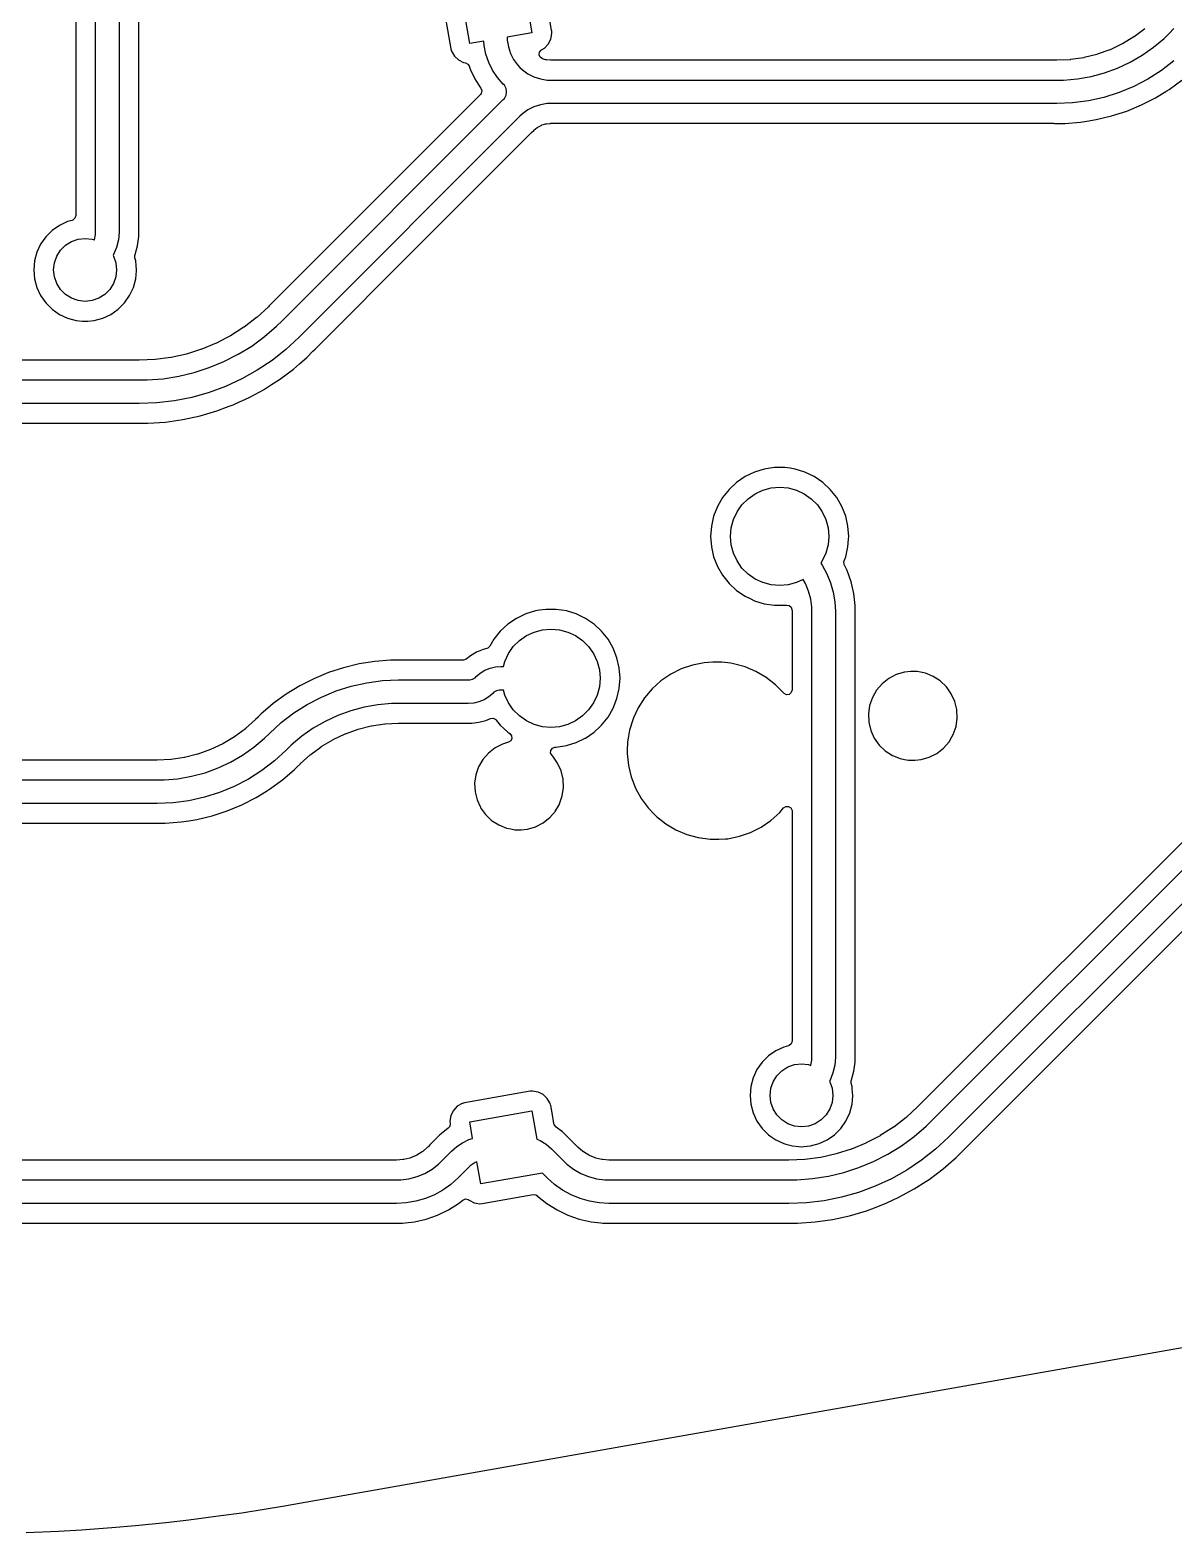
# Model space of a CAD drawing. Extents: x 68 to 346, y -197 to -84.
# Drawn here: x 233.73 to 262.8, y -196.63 to -158.45 of the extents above; entities that cross this region are included whole.
import ezdxf

# ---------------------------------------------------------------- set-up
doc = ezdxf.new("R2010")
doc.units = 0
doc.layers.add('BLACK', color=7, linetype='CONTINUOUS')

msp = doc.modelspace()

# ---------------------------------------------------------------- linework, layer by layer
at = {"layer": 'BLACK', "linetype": 'CONTINUOUS'}
for p, q in [((235.394, -163.583), (235.394, -152.249)), ((235.994, -152.249), (235.994, -163.583)), ((236.494, -163.496), (236.494, -154.851)), ((246.984, -158.451), (246.694, -156.807)), ((244.133, -157.259), (244.427, -158.929)), ((244.912, -158.795), (244.634, -157.219)), ((246.21, -156.941), (246.487, -158.517)), ((234.893, -157.323), (234.893, -163.165)), ((262.064, -158.419), (261.791, -158.622)), ((262.678, -158.538), (262.802, -158.413)), ((245.268, -158.732), (244.912, -158.795)), ((245.275, -158.843), (245.268, -158.732)), ((246.487, -158.517), (245.861, -158.627)), ((245.861, -158.627), (245.861, -158.708)), ((245.861, -158.708), (245.888, -158.879)), ((246.803, -158.912), (246.902, -158.807)), ((246.902, -158.807), (246.967, -158.679)), ((246.967, -158.679), (246.993, -158.537)), ((246.989, -158.477), (246.984, -158.451)), ((246.993, -158.537), (246.989, -158.477)), ((261.488, -158.803), (261.18, -158.949)), ((261.493, -158.8), (261.488, -158.803)), ((261.786, -158.625), (261.493, -158.8)), ((261.791, -158.622), (261.786, -158.625)), ((262.283, -158.889), (262.553, -158.662)), ((262.553, -158.662), (262.678, -158.538)), ((262.678, -158.538), (262.678, -158.538)), ((244.427, -158.929), (244.427, -158.929)), ((244.427, -158.929), (244.427, -158.929)), ((244.427, -158.929), (244.443, -158.985)), ((244.443, -158.985), (244.444, -158.986)), ((244.444, -158.986), (244.444, -158.986)), ((244.444, -158.986), (244.517, -159.11)), ((244.517, -159.11), (244.517, -159.11)), ((244.517, -159.11), (244.517, -159.11)), ((244.517, -159.11), (244.622, -159.209)), ((245.319, -159.061), (245.275, -158.843)), ((245.39, -159.271), (245.319, -159.061)), ((245.888, -158.879), (245.941, -159.043)), ((245.941, -159.043), (246.02, -159.197)), ((246.02, -159.197), (246.121, -159.337)), ((246.668, -159.079), (246.679, -159.01)), ((246.697, -159.143), (246.668, -159.079)), ((246.679, -159.01), (246.725, -158.958)), ((246.755, -159.181), (246.697, -159.143)), ((246.725, -158.958), (246.728, -158.956)), ((246.728, -158.956), (246.803, -158.912)), ((246.831, -159.204), (246.755, -159.181)), ((246.855, -159.209), (246.831, -159.204)), ((260.167, -159.203), (259.826, -159.219)), ((260.174, -159.202), (260.167, -159.203)), ((260.511, -159.152), (260.174, -159.202)), ((260.517, -159.151), (260.511, -159.152)), ((260.847, -159.068), (260.517, -159.151)), ((260.853, -159.066), (260.847, -159.068)), ((261.174, -158.951), (260.853, -159.066)), ((261.18, -158.949), (261.174, -158.951)), ((261.689, -159.267), (261.995, -159.091)), ((261.995, -159.091), (262.283, -158.889)), ((244.622, -159.209), (244.75, -159.274)), ((244.75, -159.274), (244.75, -159.274)), ((244.75, -159.274), (244.794, -159.282)), ((244.794, -159.282), (244.857, -159.314)), ((244.857, -159.314), (244.889, -159.363)), ((244.889, -159.363), (244.909, -159.419)), ((244.909, -159.419), (244.922, -159.459)), ((244.922, -159.459), (244.924, -159.464)), ((244.924, -159.464), (244.924, -159.464)), ((244.924, -159.464), (245.032, -159.687)), ((245.488, -159.471), (245.39, -159.271)), ((245.612, -159.655), (245.488, -159.471)), ((246.121, -159.337), (246.182, -159.398)), ((246.182, -159.398), (246.182, -159.398)), ((246.182, -159.398), (246.182, -159.398)), ((246.182, -159.398), (246.183, -159.398)), ((246.183, -159.398), (246.183, -159.398)), ((246.183, -159.398), (246.183, -159.398)), ((246.183, -159.398), (246.244, -159.459)), ((246.244, -159.459), (246.384, -159.561)), ((246.384, -159.561), (246.538, -159.64)), ((246.956, -159.219), (246.855, -159.209)), ((246.962, -159.219), (246.956, -159.219)), ((259.823, -159.219), (246.962, -159.219)), ((259.826, -159.219), (259.823, -159.219)), ((260.698, -159.628), (261.039, -159.537)), ((261.039, -159.537), (261.37, -159.416)), ((261.37, -159.416), (261.689, -159.267)), ((262.483, -159.482), (262.142, -159.699)), ((262.804, -159.235), (262.483, -159.482)), ((245.032, -159.687), (245.032, -159.687)), ((245.032, -159.687), (245.032, -159.687)), ((245.032, -159.687), (245.163, -159.896)), ((245.163, -159.896), (245.187, -159.926)), ((245.187, -159.926), (245.213, -159.99)), ((245.758, -159.822), (245.612, -159.655)), ((245.758, -159.823), (245.758, -159.822)), ((245.758, -159.822), (245.758, -159.822)), ((245.758, -159.822), (245.758, -159.822)), ((245.79, -159.854), (245.758, -159.823)), ((245.758, -159.823), (245.758, -159.823)), ((245.758, -159.823), (245.758, -159.823)), ((245.83, -159.933), (245.79, -159.854)), ((245.844, -160.02), (245.83, -159.933)), ((246.538, -159.64), (246.702, -159.693)), ((246.702, -159.693), (246.873, -159.72)), ((246.873, -159.72), (246.959, -159.72)), ((246.959, -159.72), (246.959, -159.72)), ((246.959, -159.72), (246.959, -159.72)), ((246.959, -159.72), (259.824, -159.72)), ((259.824, -159.72), (259.824, -159.72)), ((259.824, -159.72), (260, -159.72)), ((260, -159.72), (260.351, -159.689)), ((260.351, -159.689), (260.698, -159.628)), ((261.783, -159.886), (261.41, -160.04)), ((262.142, -159.699), (261.783, -159.886)), ((262.626, -159.991), (262.68, -159.958)), ((262.68, -159.958), (263.006, -159.721)), ((262.68, -159.958), (262.68, -159.958)), ((262.68, -159.958), (262.68, -159.958)), ((245.177, -160.091), (239.81, -165.458)), ((240.142, -165.834), (245.758, -160.218)), ((245.2, -160.059), (245.177, -160.091)), ((245.213, -159.99), (245.2, -160.059)), ((245.758, -160.218), (245.79, -160.186)), ((245.79, -160.186), (245.83, -160.107)), ((245.83, -160.107), (245.844, -160.02)), ((246.702, -160.347), (246.538, -160.4)), ((246.873, -160.32), (246.702, -160.347)), ((246.959, -160.32), (246.873, -160.32)), ((246.959, -160.32), (246.959, -160.32)), ((246.959, -160.32), (246.959, -160.32)), ((259.824, -160.32), (246.959, -160.32)), ((246.959, -160.32), (246.959, -160.32)), ((246.959, -160.32), (246.959, -160.32)), ((260.228, -160.302), (259.824, -160.32)), ((259.824, -160.32), (259.824, -160.32)), ((259.824, -160.32), (259.824, -160.32)), ((259.824, -160.32), (259.824, -160.32)), ((260.629, -160.25), (260.228, -160.302)), ((261.024, -160.162), (260.629, -160.25)), ((261.41, -160.04), (261.024, -160.162)), ((261.603, -160.507), (261.976, -160.352)), ((261.976, -160.352), (262.336, -160.169)), ((261.976, -160.352), (261.976, -160.352)), ((262.336, -160.169), (262.626, -159.991)), ((246.182, -160.642), (240.566, -166.258)), ((246.244, -160.581), (246.182, -160.642)), ((246.182, -160.642), (246.182, -160.642)), ((246.384, -160.479), (246.244, -160.581)), ((246.538, -160.4), (246.384, -160.479)), ((260.59, -160.763), (260.827, -160.726)), ((260.827, -160.726), (261.219, -160.631)), ((260.827, -160.726), (260.827, -160.726)), ((261.219, -160.631), (261.603, -160.507)), ((261.603, -160.507), (261.603, -160.507)), ((261.603, -160.507), (261.603, -160.507)), ((242.343, -165.189), (246.471, -161.061)), ((246.471, -161.061), (246.477, -161.055)), ((246.471, -161.061), (246.471, -161.061)), ((246.477, -161.055), (246.534, -160.998)), ((246.477, -161.055), (246.477, -161.055)), ((246.534, -160.998), (246.539, -160.994)), ((246.539, -160.994), (246.618, -160.929)), ((246.618, -160.929), (246.638, -160.916)), ((246.638, -160.916), (246.72, -160.872)), ((246.72, -160.872), (246.742, -160.862)), ((246.742, -160.862), (246.807, -160.843)), ((246.807, -160.843), (246.831, -160.836)), ((246.831, -160.836), (246.855, -160.831)), ((246.855, -160.831), (246.956, -160.821)), ((246.956, -160.821), (246.962, -160.82)), ((246.962, -160.82), (247.043, -160.82)), ((247.043, -160.82), (259.74, -160.82)), ((259.74, -160.82), (259.74, -160.821)), ((259.74, -160.821), (259.773, -160.82)), ((259.773, -160.82), (259.773, -160.821)), ((259.773, -160.821), (259.824, -160.821)), ((259.824, -160.821), (259.824, -160.821)), ((259.824, -160.821), (260.026, -160.821)), ((260.026, -160.821), (260.428, -160.789)), ((260.026, -160.821), (260.026, -160.821)), ((260.026, -160.821), (260.026, -160.821)), ((260.428, -160.789), (260.59, -160.763)), ((260.428, -160.789), (260.428, -160.789)), ((260.428, -160.789), (260.428, -160.789)), ((234.685, -163.316), (234.479, -163.412)), ((234.801, -163.285), (234.685, -163.316)), ((234.685, -163.316), (234.685, -163.316)), ((234.821, -163.278), (234.801, -163.285)), ((234.873, -163.232), (234.821, -163.278)), ((234.893, -163.165), (234.873, -163.232)), ((234.131, -163.704), (234.001, -163.89)), ((234.292, -163.543), (234.131, -163.704)), ((234.479, -163.412), (234.292, -163.543)), ((234.479, -163.412), (234.479, -163.412)), ((234.784, -163.822), (234.953, -163.763)), ((234.953, -163.763), (235.131, -163.743)), ((235.131, -163.743), (235.309, -163.763)), ((235.309, -163.763), (235.365, -163.783)), ((235.365, -163.783), (235.368, -163.776)), ((235.368, -163.776), (235.394, -163.648)), ((235.394, -163.648), (235.394, -163.583)), ((235.978, -163.78), (235.932, -163.973)), ((235.994, -163.583), (235.978, -163.78)), ((235.994, -163.583), (235.994, -163.583)), ((235.994, -163.583), (235.994, -163.583)), ((236.464, -163.928), (236.494, -163.699)), ((236.494, -163.499), (236.494, -163.496)), ((236.494, -163.496), (236.494, -163.496)), ((236.494, -163.578), (236.494, -163.499)), ((236.494, -163.499), (236.494, -163.499)), ((236.494, -163.63), (236.494, -163.578)), ((236.494, -163.699), (236.494, -163.63)), ((236.494, -163.63), (236.494, -163.63)), ((233.905, -164.096), (233.846, -164.316)), ((234.001, -163.89), (233.905, -164.096)), ((233.905, -164.096), (233.905, -164.096)), ((234.001, -163.89), (234.001, -163.89)), ((234.411, -164.196), (234.506, -164.044)), ((234.506, -164.044), (234.633, -163.917)), ((234.633, -163.917), (234.784, -163.822)), ((235.856, -164.155), (235.842, -164.179)), ((235.932, -163.973), (235.856, -164.155)), ((236.396, -164.237), (236.398, -164.167)), ((236.398, -164.167), (236.401, -164.158)), ((236.401, -164.158), (236.404, -164.15)), ((236.404, -164.15), (236.464, -163.928)), ((233.846, -164.316), (233.826, -164.543)), ((233.826, -164.543), (233.826, -164.543)), ((233.826, -164.543), (233.846, -164.77)), ((233.846, -164.316), (233.846, -164.316)), ((234.331, -164.543), (234.351, -164.365)), ((234.351, -164.721), (234.331, -164.543)), ((234.351, -164.365), (234.411, -164.196)), ((235.842, -164.179), (235.852, -164.196)), ((235.852, -164.196), (235.911, -164.365)), ((235.911, -164.365), (235.931, -164.543)), ((235.931, -164.543), (235.911, -164.721)), ((236.417, -164.316), (236.396, -164.237)), ((236.427, -164.433), (236.417, -164.316)), ((236.437, -164.543), (236.427, -164.433)), ((236.435, -164.569), (236.437, -164.543)), ((236.437, -164.543), (236.437, -164.543)), ((233.846, -164.77), (233.846, -164.77)), ((233.846, -164.77), (233.905, -164.989)), ((234.411, -164.89), (234.351, -164.721)), ((234.506, -165.042), (234.411, -164.89)), ((235.852, -164.89), (235.757, -165.042)), ((235.911, -164.721), (235.852, -164.89)), ((236.358, -164.989), (236.417, -164.77)), ((236.417, -164.77), (236.435, -164.569)), ((233.905, -164.989), (233.905, -164.989)), ((233.905, -164.989), (234.001, -165.196)), ((234.001, -165.196), (234.001, -165.196)), ((234.001, -165.196), (234.131, -165.382)), ((234.633, -165.168), (234.506, -165.042)), ((234.784, -165.264), (234.633, -165.168)), ((234.953, -165.323), (234.784, -165.264)), ((235.478, -165.264), (235.309, -165.323)), ((235.63, -165.168), (235.478, -165.264)), ((235.757, -165.042), (235.63, -165.168)), ((236.131, -165.382), (236.262, -165.196)), ((236.262, -165.196), (236.358, -164.989)), ((242.203, -165.329), (242.343, -165.189)), ((234.131, -165.382), (234.292, -165.543)), ((234.292, -165.543), (234.292, -165.543)), ((234.292, -165.543), (234.479, -165.674)), ((234.479, -165.674), (234.685, -165.77)), ((235.131, -165.343), (234.953, -165.323)), ((235.309, -165.323), (235.131, -165.343)), ((235.578, -165.77), (235.784, -165.674)), ((235.784, -165.674), (235.971, -165.543)), ((235.971, -165.543), (236.131, -165.382)), ((239.788, -165.48), (239.491, -165.752)), ((239.81, -165.458), (239.788, -165.48)), ((240.979, -166.553), (242.203, -165.329)), ((234.685, -165.77), (234.905, -165.829)), ((234.905, -165.829), (235.067, -165.843)), ((235.067, -165.843), (235.131, -165.848)), ((235.131, -165.848), (235.196, -165.843)), ((235.131, -165.848), (235.131, -165.848)), ((235.131, -165.848), (235.131, -165.848)), ((235.196, -165.843), (235.358, -165.829)), ((235.358, -165.829), (235.578, -165.77)), ((239.166, -166.002), (238.829, -166.216)), ((239.17, -165.999), (239.166, -166.002)), ((239.487, -165.755), (239.17, -165.999)), ((239.491, -165.752), (239.487, -165.755)), ((239.692, -166.239), (239.999, -165.977)), ((239.999, -165.977), (240.142, -165.834)), ((240.142, -165.834), (240.142, -165.834)), ((238.465, -166.406), (238.096, -166.559)), ((238.47, -166.403), (238.465, -166.406)), ((238.711, -166.278), (238.47, -166.403)), ((238.824, -166.219), (238.711, -166.278)), ((238.829, -166.216), (238.824, -166.219)), ((239.365, -166.477), (239.692, -166.239)), ((240.566, -166.258), (240.235, -166.564)), ((240.566, -166.258), (240.566, -166.258)), ((236.506, -166.839), (229.29, -166.839)), ((236.908, -166.822), (236.506, -166.839)), ((236.913, -166.821), (236.908, -166.822)), ((237.309, -166.769), (236.913, -166.821)), ((237.315, -166.768), (237.309, -166.769)), ((237.705, -166.682), (237.315, -166.768)), ((237.71, -166.681), (237.705, -166.682)), ((238.091, -166.56), (237.71, -166.681)), ((238.096, -166.559), (238.091, -166.56)), ((238.66, -166.871), (239.02, -166.688)), ((239.02, -166.688), (239.365, -166.477)), ((239.881, -166.843), (239.506, -167.094)), ((240.235, -166.564), (239.881, -166.843)), ((240.581, -166.927), (240.762, -166.77)), ((240.762, -166.77), (240.92, -166.612)), ((240.762, -166.77), (240.762, -166.77)), ((240.762, -166.77), (240.762, -166.77)), ((240.92, -166.612), (240.979, -166.553)), ((237.51, -167.245), (237.903, -167.151)), ((237.903, -167.151), (238.287, -167.026)), ((238.287, -167.026), (238.66, -166.871)), ((239.506, -167.094), (239.113, -167.314)), ((240.068, -167.329), (240.425, -167.062)), ((240.425, -167.062), (240.581, -166.927)), ((229.288, -167.34), (236.506, -167.34)), ((236.506, -167.34), (236.506, -167.34)), ((236.506, -167.34), (236.708, -167.34)), ((236.708, -167.34), (237.111, -167.308)), ((237.111, -167.308), (237.51, -167.245)), ((238.703, -167.503), (238.28, -167.659)), ((239.113, -167.314), (238.703, -167.503)), ((239.302, -167.784), (239.678, -167.578)), ((239.678, -167.578), (239.693, -167.57)), ((239.693, -167.57), (239.866, -167.459)), ((239.866, -167.459), (240.068, -167.329)), ((240.068, -167.329), (240.068, -167.329)), ((236.506, -167.94), (229.288, -167.94)), ((236.957, -167.922), (236.506, -167.94)), ((236.506, -167.94), (236.506, -167.94)), ((236.506, -167.94), (236.506, -167.94)), ((236.506, -167.94), (236.506, -167.94)), ((237.404, -167.869), (236.957, -167.922)), ((237.846, -167.781), (237.404, -167.869)), ((238.28, -167.659), (237.846, -167.781)), ((238.79, -168.009), (238.896, -167.969)), ((238.896, -167.969), (238.945, -167.947)), ((238.945, -167.947), (239.302, -167.784)), ((237.174, -168.409), (237.615, -168.345)), ((237.615, -168.345), (238.051, -168.25)), ((238.051, -168.25), (238.479, -168.125)), ((238.051, -168.25), (238.051, -168.25)), ((238.051, -168.25), (238.051, -168.25)), ((238.051, -168.25), (238.051, -168.25)), ((238.479, -168.125), (238.79, -168.009)), ((238.479, -168.125), (238.479, -168.125)), ((229.288, -168.44), (236.422, -168.44)), ((236.422, -168.44), (236.455, -168.44)), ((236.455, -168.44), (236.455, -168.441)), ((236.455, -168.441), (236.506, -168.441)), ((236.506, -168.441), (236.506, -168.441)), ((236.506, -168.441), (236.729, -168.441)), ((236.729, -168.441), (237.174, -168.409)), ((236.729, -168.441), (236.729, -168.441)), ((251.905, -169.793), (251.688, -169.941)), ((252.141, -169.679), (251.905, -169.793)), ((251.905, -169.793), (251.905, -169.793)), ((252.392, -169.602), (252.141, -169.679)), ((252.49, -169.587), (252.392, -169.602)), ((252.392, -169.602), (252.392, -169.602)), ((252.392, -169.602), (252.392, -169.602)), ((252.651, -169.563), (252.49, -169.587)), ((252.652, -169.563), (252.651, -169.563)), ((252.914, -169.563), (252.652, -169.563)), ((253.049, -169.583), (252.914, -169.563)), ((252.914, -169.563), (252.914, -169.563)), ((253.173, -169.602), (253.049, -169.583)), ((253.424, -169.679), (253.173, -169.602)), ((253.173, -169.602), (253.173, -169.602)), ((253.173, -169.602), (253.173, -169.602)), ((253.66, -169.793), (253.424, -169.679)), ((253.424, -169.679), (253.424, -169.679)), ((253.877, -169.941), (253.66, -169.793)), ((253.66, -169.793), (253.66, -169.793)), ((253.66, -169.793), (253.66, -169.793)), ((253.66, -169.793), (253.66, -169.793)), ((251.496, -170.119), (251.332, -170.324)), ((251.688, -169.941), (251.496, -170.119)), ((251.979, -170.356), (252.158, -170.231)), ((252.158, -170.231), (252.355, -170.139)), ((252.355, -170.139), (252.566, -170.082)), ((252.566, -170.082), (252.783, -170.063)), ((252.783, -170.063), (253, -170.082)), ((253, -170.082), (253.21, -170.139)), ((253.21, -170.139), (253.408, -170.231)), ((253.408, -170.231), (253.586, -170.356)), ((254.069, -170.119), (253.877, -169.941)), ((254.233, -170.324), (254.069, -170.119)), ((254.069, -170.119), (254.069, -170.119)), ((254.069, -170.119), (254.069, -170.119)), ((251.201, -170.552), (251.105, -170.796)), ((251.332, -170.324), (251.201, -170.552)), ((251.7, -170.688), (251.825, -170.51)), ((251.825, -170.51), (251.979, -170.356)), ((253.586, -170.356), (253.74, -170.51)), ((253.74, -170.51), (253.865, -170.688)), ((254.364, -170.552), (254.233, -170.324)), ((254.46, -170.796), (254.364, -170.552)), ((251.105, -170.796), (251.047, -171.052)), ((251.105, -170.796), (251.105, -170.796)), ((251.552, -171.096), (251.608, -170.886)), ((251.608, -170.886), (251.7, -170.688)), ((253.865, -170.688), (253.957, -170.886)), ((253.957, -170.886), (254.014, -171.096)), ((254.518, -171.052), (254.46, -170.796)), ((251.047, -171.052), (251.027, -171.313)), ((251.027, -171.313), (251.027, -171.313)), ((251.027, -171.313), (251.047, -171.575)), ((251.047, -171.052), (251.047, -171.052)), ((251.533, -171.313), (251.552, -171.096)), ((251.552, -171.53), (251.533, -171.313)), ((254.014, -171.096), (254.033, -171.313)), ((254.033, -171.313), (254.014, -171.53)), ((254.538, -171.313), (254.518, -171.052)), ((254.518, -171.052), (254.518, -171.052)), ((254.518, -171.052), (254.518, -171.052)), ((254.518, -171.575), (254.533, -171.381)), ((254.533, -171.381), (254.538, -171.313)), ((254.538, -171.313), (254.538, -171.313)), ((251.047, -171.575), (251.047, -171.575)), ((251.047, -171.575), (251.105, -171.831)), ((251.608, -171.741), (251.552, -171.53)), ((251.7, -171.938), (251.608, -171.741)), ((253.957, -171.741), (253.865, -171.938)), ((254.014, -171.53), (253.957, -171.741)), ((254.46, -171.831), (254.518, -171.575)), ((251.105, -171.831), (251.105, -171.831)), ((251.105, -171.831), (251.105, -171.831)), ((251.105, -171.831), (251.201, -172.075)), ((251.201, -172.075), (251.332, -172.302)), ((251.825, -172.117), (251.7, -171.938)), ((251.979, -172.271), (251.825, -172.117)), ((253.865, -171.938), (253.825, -171.995)), ((253.825, -171.995), (253.861, -172.045)), ((253.861, -172.045), (253.981, -172.262)), ((254.413, -171.961), (254.421, -171.931)), ((254.424, -172.03), (254.413, -171.961)), ((254.421, -171.931), (254.46, -171.831)), ((254.497, -172.182), (254.424, -172.03)), ((254.598, -172.468), (254.497, -172.182)), ((251.332, -172.302), (251.464, -172.468)), ((251.464, -172.468), (251.496, -172.507)), ((251.496, -172.507), (251.677, -172.676)), ((252.158, -172.396), (251.979, -172.271)), ((252.355, -172.488), (252.158, -172.396)), ((252.566, -172.544), (252.355, -172.488)), ((252.783, -172.563), (252.566, -172.544)), ((253, -172.544), (252.783, -172.563)), ((253.21, -172.488), (253, -172.544)), ((253.38, -172.409), (253.21, -172.488)), ((253.436, -172.507), (253.38, -172.409)), ((253.517, -172.702), (253.436, -172.507)), ((253.981, -172.262), (254.075, -172.49)), ((254.075, -172.49), (254.144, -172.728)), ((254.665, -172.765), (254.598, -172.468)), ((251.677, -172.676), (251.688, -172.686)), ((251.688, -172.686), (251.905, -172.833)), ((251.905, -172.833), (251.905, -172.833)), ((251.905, -172.833), (251.905, -172.833)), ((251.905, -172.833), (251.905, -172.833)), ((251.905, -172.833), (252.031, -172.894)), ((252.031, -172.894), (252.141, -172.947)), ((252.141, -172.947), (252.141, -172.947)), ((252.141, -172.947), (252.141, -172.947)), ((252.141, -172.947), (252.392, -173.025)), ((253.571, -172.905), (253.517, -172.702)), ((253.599, -173.114), (253.571, -172.905)), ((254.144, -172.728), (254.185, -172.972)), ((254.699, -173.067), (254.665, -172.765)), ((246.329, -173.283), (246.093, -173.397)), ((246.58, -173.206), (246.329, -173.283)), ((246.677, -173.191), (246.58, -173.206)), ((246.58, -173.206), (246.58, -173.206)), ((246.58, -173.206), (246.58, -173.206)), ((246.839, -173.167), (246.677, -173.191)), ((247.101, -173.167), (246.839, -173.167)), ((246.839, -173.167), (246.839, -173.167)), ((247.236, -173.187), (247.101, -173.167)), ((247.101, -173.167), (247.101, -173.167)), ((247.361, -173.206), (247.236, -173.187)), ((247.612, -173.283), (247.361, -173.206)), ((247.361, -173.206), (247.361, -173.206)), ((247.361, -173.206), (247.361, -173.206)), ((247.848, -173.397), (247.612, -173.283)), ((247.612, -173.283), (247.612, -173.283)), ((252.392, -173.025), (252.652, -173.064)), ((252.652, -173.064), (252.914, -173.064)), ((252.914, -173.064), (252.953, -173.058)), ((252.914, -173.064), (252.914, -173.064)), ((252.953, -173.058), (253.022, -173.067)), ((253.022, -173.067), (253.075, -173.113)), ((253.075, -173.113), (253.095, -173.171)), ((253.095, -173.171), (253.098, -173.216)), ((253.098, -173.216), (253.098, -173.221)), ((253.098, -173.221), (253.098, -175.214)), ((253.599, -173.219), (253.599, -173.114)), ((253.599, -184.553), (253.599, -173.219)), ((253.599, -173.219), (253.599, -173.219)), ((254.185, -172.972), (254.199, -173.219)), ((254.199, -173.219), (254.199, -173.219)), ((254.199, -173.219), (254.199, -173.219)), ((254.199, -173.219), (254.199, -184.553)), ((254.699, -173.219), (254.699, -173.067)), ((254.699, -173.27), (254.699, -173.219)), ((254.699, -173.219), (254.699, -173.219)), ((254.699, -175.821), (254.699, -173.27)), ((254.699, -173.27), (254.699, -173.27)), ((245.876, -173.545), (245.683, -173.723)), ((246.093, -173.397), (245.876, -173.545)), ((246.093, -173.397), (246.093, -173.397)), ((246.543, -173.743), (246.753, -173.686)), ((246.753, -173.686), (246.97, -173.667)), ((246.97, -173.667), (247.187, -173.686)), ((247.187, -173.686), (247.398, -173.743)), ((248.05, -173.535), (247.848, -173.397)), ((247.848, -173.397), (247.848, -173.397)), ((247.848, -173.397), (247.848, -173.397)), ((247.848, -173.397), (247.848, -173.397)), ((248.065, -173.545), (248.05, -173.535)), ((248.257, -173.723), (248.065, -173.545)), ((245.52, -173.928), (245.418, -174.104)), ((245.683, -173.723), (245.52, -173.928)), ((246.013, -174.114), (246.167, -173.96)), ((246.167, -173.96), (246.345, -173.835)), ((246.345, -173.835), (246.543, -173.743)), ((247.398, -173.743), (247.595, -173.835)), ((247.595, -173.835), (247.774, -173.96)), ((247.774, -173.96), (247.928, -174.114)), ((248.421, -173.928), (248.257, -173.723)), ((248.257, -173.723), (248.257, -173.723)), ((248.257, -173.723), (248.257, -173.723)), ((248.552, -174.156), (248.421, -173.928)), ((242.894, -174.46), (242.492, -174.491)), ((243.049, -174.46), (242.894, -174.46)), ((243.05, -174.459), (243.049, -174.46)), ((244.736, -174.459), (243.05, -174.459)), ((244.746, -174.459), (244.736, -174.459)), ((244.811, -174.434), (244.746, -174.459)), ((244.924, -174.348), (244.811, -174.434)), ((245.081, -174.257), (244.924, -174.348)), ((244.924, -174.348), (244.924, -174.348)), ((245.249, -174.187), (245.081, -174.257)), ((245.081, -174.257), (245.081, -174.257)), ((245.343, -174.162), (245.249, -174.187)), ((245.368, -174.153), (245.343, -174.162)), ((245.418, -174.104), (245.368, -174.153)), ((245.796, -174.49), (245.888, -174.292)), ((245.888, -174.292), (246.013, -174.114)), ((247.928, -174.114), (248.053, -174.292)), ((248.053, -174.292), (248.145, -174.49)), ((248.648, -174.4), (248.552, -174.156)), ((248.706, -174.656), (248.648, -174.4)), ((267.97, -174.128), (256.323, -185.775)), ((256.652, -186.154), (268.386, -174.42)), ((241.317, -174.773), (240.944, -174.928)), ((241.701, -174.649), (241.317, -174.773)), ((241.317, -174.773), (241.317, -174.773)), ((241.317, -174.773), (241.317, -174.773)), ((242.093, -174.554), (241.701, -174.649)), ((242.492, -174.491), (242.093, -174.554)), ((242.093, -174.554), (242.093, -174.554)), ((242.492, -174.491), (242.492, -174.491)), ((245.069, -174.876), (245.175, -174.786)), ((245.175, -174.786), (245.293, -174.714)), ((245.293, -174.714), (245.422, -174.661)), ((245.422, -174.661), (245.557, -174.628)), ((245.557, -174.628), (245.695, -174.617)), ((245.695, -174.617), (245.695, -174.617)), ((245.695, -174.617), (245.695, -174.617)), ((245.695, -174.617), (245.695, -174.617)), ((245.695, -174.617), (245.761, -174.617)), ((245.761, -174.617), (245.796, -174.49)), ((248.145, -174.49), (248.201, -174.7)), ((248.201, -174.7), (248.22, -174.917)), ((248.726, -174.917), (248.706, -174.656)), ((248.706, -174.656), (248.706, -174.656)), ((248.706, -174.656), (248.706, -174.656)), ((250.014, -174.816), (249.766, -174.987)), ((250.283, -174.681), (250.014, -174.816)), ((250.567, -174.582), (250.283, -174.681)), ((250.283, -174.681), (250.283, -174.681)), ((250.863, -174.522), (250.567, -174.582)), ((251.088, -174.507), (250.863, -174.522)), ((250.863, -174.522), (250.863, -174.522)), ((251.314, -174.507), (251.088, -174.507)), ((251.088, -174.507), (251.088, -174.507)), ((251.538, -174.537), (251.314, -174.507)), ((251.613, -174.547), (251.538, -174.537)), ((251.903, -174.626), (251.613, -174.547)), ((252.181, -174.744), (251.903, -174.626)), ((251.903, -174.626), (251.903, -174.626)), ((252.44, -174.898), (252.181, -174.744)), ((255.746, -174.825), (255.555, -174.924)), ((255.952, -174.765), (255.746, -174.825)), ((256.113, -174.749), (255.952, -174.765)), ((255.952, -174.765), (255.952, -174.765)), ((256.274, -174.749), (256.113, -174.749)), ((256.485, -174.79), (256.274, -174.749)), ((256.274, -174.749), (256.274, -174.749)), ((256.684, -174.87), (256.485, -174.79)), ((268.81, -174.844), (257.076, -186.578)), ((240.584, -175.111), (240.24, -175.322)), ((240.944, -174.928), (240.584, -175.111)), ((240.584, -175.111), (240.584, -175.111)), ((240.584, -175.111), (240.584, -175.111)), ((240.944, -174.928), (240.944, -174.928)), ((240.944, -174.928), (240.944, -174.928)), ((241.137, -175.394), (241.51, -175.24)), ((241.51, -175.24), (241.896, -175.118)), ((241.896, -175.118), (242.291, -175.03)), ((242.291, -175.03), (242.692, -174.978)), ((242.692, -174.978), (243.096, -174.96)), ((243.096, -174.96), (243.096, -174.96)), ((243.096, -174.96), (244.868, -174.96)), ((244.868, -174.96), (244.868, -174.96)), ((244.868, -174.96), (244.868, -174.96)), ((244.868, -174.96), (244.868, -174.96)), ((244.868, -174.96), (244.905, -174.96)), ((244.905, -174.96), (244.978, -174.941)), ((244.978, -174.941), (245.043, -174.903)), ((245.043, -174.903), (245.069, -174.876)), ((245.069, -174.876), (245.069, -174.876)), ((245.585, -175.237), (245.52, -175.274)), ((245.658, -175.217), (245.585, -175.237)), ((245.695, -175.217), (245.658, -175.217)), ((245.761, -175.217), (245.695, -175.217)), ((245.695, -175.217), (245.695, -175.217)), ((245.695, -175.217), (245.695, -175.217)), ((245.796, -175.345), (245.761, -175.217)), ((248.201, -175.134), (248.145, -175.345)), ((248.22, -174.917), (248.201, -175.134)), ((248.648, -175.435), (248.706, -175.179)), ((248.706, -175.179), (248.726, -174.917)), ((248.706, -175.179), (248.706, -175.179)), ((248.726, -174.917), (248.726, -174.917)), ((249.542, -175.189), (249.348, -175.419)), ((249.766, -174.987), (249.542, -175.189)), ((252.676, -175.084), (252.44, -174.898)), ((252.44, -174.898), (252.44, -174.898)), ((252.44, -174.898), (252.44, -174.898)), ((252.885, -175.3), (252.676, -175.084)), ((253.098, -175.214), (253.079, -175.281)), ((255.245, -175.219), (255.138, -175.405)), ((255.386, -175.057), (255.245, -175.219)), ((255.555, -174.924), (255.386, -175.057)), ((255.386, -175.057), (255.386, -175.057)), ((256.865, -174.986), (256.684, -174.87)), ((257.021, -175.135), (256.865, -174.986)), ((257.145, -175.31), (257.021, -175.135)), ((257.021, -175.135), (257.021, -175.135)), ((257.021, -175.135), (257.021, -175.135)), ((262.312, -182.05), (269.163, -175.199)), ((239.914, -175.559), (239.776, -175.677)), ((240.24, -175.322), (239.914, -175.559)), ((240.24, -175.322), (240.24, -175.322)), ((240.24, -175.322), (240.24, -175.322)), ((240.437, -175.798), (240.778, -175.581)), ((240.778, -175.581), (241.137, -175.394)), ((242.569, -175.591), (242.222, -175.652)), ((242.92, -175.56), (242.569, -175.591)), ((243.096, -175.56), (242.92, -175.56)), ((244.868, -175.56), (243.096, -175.56)), ((243.096, -175.56), (243.096, -175.56)), ((243.096, -175.56), (243.096, -175.56)), ((243.096, -175.56), (243.096, -175.56)), ((245.006, -175.549), (244.868, -175.56)), ((244.868, -175.56), (244.868, -175.56)), ((244.868, -175.56), (244.868, -175.56)), ((245.141, -175.517), (245.006, -175.549)), ((245.269, -175.464), (245.141, -175.517)), ((245.388, -175.391), (245.269, -175.464)), ((245.493, -175.301), (245.388, -175.391)), ((245.494, -175.301), (245.493, -175.301)), ((245.493, -175.301), (245.493, -175.301)), ((245.52, -175.274), (245.494, -175.301)), ((245.888, -175.542), (245.796, -175.345)), ((246.013, -175.721), (245.888, -175.542)), ((248.053, -175.542), (247.928, -175.721)), ((248.145, -175.345), (248.053, -175.542)), ((248.552, -175.679), (248.648, -175.435)), ((249.348, -175.419), (249.185, -175.673)), ((252.893, -175.308), (252.885, -175.3)), ((252.957, -175.337), (252.893, -175.308)), ((253.026, -175.327), (252.957, -175.337)), ((253.079, -175.281), (253.026, -175.327)), ((255.067, -175.608), (255.037, -175.821)), ((255.138, -175.405), (255.067, -175.608)), ((255.067, -175.608), (255.067, -175.608)), ((257.235, -175.505), (257.145, -175.31)), ((257.285, -175.714), (257.235, -175.505)), ((239.463, -175.965), (239.209, -176.195)), ((239.465, -175.963), (239.463, -175.965)), ((239.525, -175.903), (239.465, -175.963)), ((239.528, -175.9), (239.525, -175.903)), ((239.525, -175.903), (239.525, -175.903)), ((239.607, -175.821), (239.528, -175.9)), ((239.776, -175.677), (239.607, -175.821)), ((240.116, -176.045), (240.437, -175.798)), ((241.55, -175.864), (241.231, -176.013)), ((241.881, -175.743), (241.55, -175.864)), ((242.222, -175.652), (241.881, -175.743)), ((245.138, -176.037), (245.314, -175.99)), ((245.314, -175.99), (245.433, -175.941)), ((245.433, -175.941), (245.502, -175.933)), ((245.502, -175.933), (245.565, -175.964)), ((245.565, -175.964), (245.577, -175.978)), ((245.577, -175.978), (245.683, -176.111)), ((246.167, -175.875), (246.013, -175.721)), ((246.345, -176), (246.167, -175.875)), ((246.543, -176.092), (246.345, -176)), ((247.595, -176), (247.398, -176.092)), ((247.774, -175.875), (247.595, -176)), ((247.928, -175.721), (247.774, -175.875)), ((248.257, -176.111), (248.421, -175.906)), ((248.421, -175.906), (248.552, -175.679)), ((249.049, -175.976), (248.969, -176.234)), ((249.059, -175.946), (249.049, -175.976)), ((249.071, -175.92), (249.059, -175.946)), ((249.185, -175.673), (249.071, -175.92)), ((249.185, -175.673), (249.185, -175.673)), ((254.699, -184.543), (254.699, -175.821)), ((255.037, -175.821), (255.037, -175.821)), ((255.037, -175.821), (255.047, -176.036)), ((257.265, -176.142), (257.296, -175.929)), ((257.296, -175.929), (257.285, -175.714)), ((239.204, -176.199), (238.931, -176.402)), ((239.209, -176.195), (239.204, -176.199)), ((239.693, -176.442), (239.818, -176.318)), ((239.818, -176.318), (240.116, -176.045)), ((239.818, -176.318), (239.818, -176.318)), ((240.925, -176.189), (240.637, -176.391)), ((241.231, -176.013), (240.925, -176.189)), ((241.432, -176.477), (241.74, -176.331)), ((241.74, -176.331), (241.746, -176.329)), ((241.746, -176.329), (242.067, -176.214)), ((242.067, -176.214), (242.073, -176.212)), ((242.073, -176.212), (242.403, -176.129)), ((242.403, -176.129), (242.409, -176.128)), ((242.409, -176.128), (242.746, -176.078)), ((242.746, -176.078), (242.753, -176.077)), ((242.753, -176.077), (243.095, -176.061)), ((243.095, -176.061), (243.098, -176.06)), ((243.098, -176.06), (243.18, -176.061)), ((243.18, -176.061), (243.18, -176.06)), ((243.18, -176.06), (244.868, -176.06)), ((244.868, -176.06), (244.913, -176.06)), ((244.913, -176.06), (244.914, -176.06)), ((244.914, -176.06), (244.915, -176.06)), ((244.915, -176.06), (244.958, -176.06)), ((244.958, -176.06), (245.138, -176.037)), ((245.683, -176.111), (245.774, -176.195)), ((245.774, -176.195), (245.876, -176.29)), ((245.876, -176.29), (245.926, -176.324)), ((245.926, -176.324), (245.97, -176.378)), ((245.97, -176.378), (245.978, -176.447)), ((246.753, -176.148), (246.543, -176.092)), ((246.97, -176.167), (246.753, -176.148)), ((247.187, -176.148), (246.97, -176.167)), ((247.398, -176.092), (247.187, -176.148)), ((247.848, -176.438), (248.065, -176.29)), ((248.065, -176.29), (248.224, -176.142)), ((248.224, -176.142), (248.257, -176.111)), ((248.257, -176.111), (248.257, -176.111)), ((248.257, -176.111), (248.257, -176.111)), ((248.969, -176.234), (248.935, -176.438)), ((255.047, -176.036), (255.098, -176.245)), ((255.098, -176.245), (255.098, -176.245)), ((255.098, -176.245), (255.186, -176.438)), ((257.16, -176.405), (257.195, -176.345)), ((257.195, -176.345), (257.265, -176.142)), ((238.314, -176.731), (237.993, -176.846)), ((238.32, -176.729), (238.314, -176.731)), ((238.628, -176.583), (238.32, -176.729)), ((238.633, -176.58), (238.628, -176.583)), ((238.926, -176.405), (238.633, -176.58)), ((238.931, -176.402), (238.926, -176.405)), ((239.135, -176.871), (239.423, -176.669)), ((239.423, -176.669), (239.693, -176.442)), ((240.242, -176.742), (239.944, -177.015)), ((240.367, -176.618), (240.242, -176.742)), ((240.242, -176.742), (240.242, -176.742)), ((240.637, -176.391), (240.367, -176.618)), ((240.873, -176.848), (241.129, -176.658)), ((241.129, -176.658), (241.134, -176.655)), ((241.134, -176.655), (241.427, -176.48)), ((241.427, -176.48), (241.432, -176.477)), ((245.549, -176.688), (245.38, -176.821)), ((245.74, -176.59), (245.549, -176.688)), ((245.891, -176.545), (245.74, -176.59)), ((245.948, -176.51), (245.891, -176.545)), ((245.978, -176.447), (245.948, -176.51)), ((246.962, -176.821), (246.965, -176.751)), ((246.965, -176.751), (247.006, -176.694)), ((247.006, -176.694), (247.071, -176.668)), ((247.071, -176.668), (247.082, -176.668)), ((247.082, -176.668), (247.101, -176.668)), ((247.101, -176.668), (247.361, -176.629)), ((247.361, -176.629), (247.612, -176.551)), ((247.612, -176.551), (247.842, -176.44)), ((247.842, -176.44), (247.848, -176.438)), ((247.848, -176.438), (247.848, -176.438)), ((247.848, -176.438), (247.848, -176.438)), ((248.911, -176.764), (248.909, -176.832)), ((248.919, -176.531), (248.911, -176.764)), ((248.935, -176.438), (248.919, -176.531)), ((255.186, -176.438), (255.187, -176.44)), ((255.187, -176.44), (255.312, -176.615)), ((255.312, -176.615), (255.312, -176.615)), ((255.312, -176.615), (255.312, -176.615)), ((255.312, -176.615), (255.467, -176.764)), ((255.467, -176.764), (255.467, -176.764)), ((255.467, -176.764), (255.467, -176.764)), ((255.467, -176.764), (255.648, -176.88)), ((256.777, -176.826), (256.946, -176.693)), ((256.946, -176.693), (257.087, -176.531)), ((257.087, -176.531), (257.088, -176.529)), ((257.088, -176.529), (257.16, -176.405)), ((236.963, -176.999), (217.698, -176.999)), ((236.966, -176.999), (236.963, -176.999)), ((237.307, -176.983), (236.966, -176.999)), ((237.314, -176.982), (237.307, -176.983)), ((237.651, -176.932), (237.314, -176.982)), ((237.657, -176.931), (237.651, -176.932)), ((237.987, -176.848), (237.657, -176.931)), ((237.993, -176.846), (237.987, -176.848)), ((238.51, -177.196), (238.829, -177.047)), ((238.829, -177.047), (239.135, -176.871)), ((239.944, -177.015), (239.623, -177.262)), ((240.523, -177.17), (240.595, -177.097)), ((240.595, -177.097), (240.597, -177.095)), ((240.597, -177.095), (240.851, -176.865)), ((240.851, -176.865), (240.856, -176.861)), ((240.856, -176.861), (240.873, -176.848)), ((245.24, -176.983), (245.132, -177.17)), ((245.38, -176.821), (245.24, -176.983)), ((245.38, -176.821), (245.38, -176.821)), ((246.969, -176.832), (246.962, -176.821)), ((246.997, -176.882), (246.969, -176.832)), ((247.015, -176.899), (246.997, -176.882)), ((247.14, -177.074), (247.015, -176.899)), ((247.229, -177.269), (247.14, -177.074)), ((248.909, -176.832), (248.939, -177.132)), ((248.939, -177.132), (248.939, -177.132)), ((248.939, -177.132), (249.009, -177.425)), ((255.648, -176.88), (255.848, -176.96)), ((255.848, -176.96), (255.953, -176.98)), ((255.953, -176.98), (256.059, -177)), ((256.059, -177), (256.059, -177)), ((256.059, -177), (256.22, -177)), ((256.22, -177), (256.38, -176.985)), ((256.22, -177), (256.22, -177)), ((256.38, -176.985), (256.586, -176.925)), ((256.586, -176.925), (256.777, -176.826)), ((217.696, -177.5), (236.964, -177.5)), ((236.964, -177.5), (236.964, -177.5)), ((236.964, -177.5), (237.14, -177.5)), ((237.14, -177.5), (237.491, -177.469)), ((237.491, -177.469), (237.838, -177.408)), ((237.838, -177.408), (238.179, -177.317)), ((238.179, -177.317), (238.51, -177.196)), ((239.282, -177.479), (238.923, -177.666)), ((239.623, -177.262), (239.282, -177.479)), ((239.82, -177.738), (240.146, -177.501)), ((240.146, -177.501), (240.453, -177.239)), ((240.453, -177.239), (240.523, -177.17)), ((245.062, -177.373), (245.031, -177.585)), ((245.132, -177.17), (245.062, -177.373)), ((245.062, -177.373), (245.062, -177.373)), ((247.28, -177.478), (247.229, -177.269)), ((247.29, -177.693), (247.28, -177.478)), ((249.009, -177.425), (249.009, -177.425)), ((249.009, -177.425), (249.117, -177.707)), ((238.55, -177.82), (238.164, -177.942)), ((238.923, -177.666), (238.55, -177.82)), ((239.476, -177.949), (239.744, -177.785)), ((239.744, -177.785), (239.82, -177.738)), ((239.82, -177.738), (239.82, -177.738)), ((239.82, -177.738), (239.82, -177.738)), ((245.031, -177.585), (245.031, -177.585)), ((245.031, -177.585), (245.041, -177.8)), ((245.041, -177.8), (245.092, -178.009)), ((247.189, -178.109), (247.259, -177.906)), ((247.259, -177.906), (247.29, -177.693)), ((249.117, -177.707), (249.117, -177.707)), ((249.117, -177.707), (249.262, -177.971)), ((236.964, -178.1), (217.696, -178.1)), ((237.368, -178.082), (236.964, -178.1)), ((236.964, -178.1), (236.964, -178.1)), ((236.964, -178.1), (236.964, -178.1)), ((236.964, -178.1), (236.964, -178.1)), ((237.769, -178.03), (237.368, -178.082)), ((238.164, -177.942), (237.769, -178.03)), ((238.359, -178.411), (238.743, -178.287)), ((238.743, -178.287), (239.116, -178.132)), ((238.743, -178.287), (238.743, -178.287)), ((238.743, -178.287), (238.743, -178.287)), ((239.116, -178.132), (239.476, -177.949)), ((239.116, -178.132), (239.116, -178.132)), ((245.092, -178.009), (245.092, -178.009)), ((245.092, -178.009), (245.168, -178.174)), ((245.168, -178.174), (245.181, -178.205)), ((245.181, -178.205), (245.305, -178.378)), ((246.941, -178.457), (247.082, -178.295)), ((247.082, -178.295), (247.086, -178.287)), ((247.086, -178.287), (247.176, -178.132)), ((247.176, -178.132), (247.189, -178.109)), ((249.262, -177.971), (249.262, -177.971)), ((249.262, -177.971), (249.364, -178.109)), ((249.364, -178.109), (249.441, -178.213)), ((249.441, -178.213), (249.6, -178.378)), ((252.785, -178.325), (252.88, -178.213)), ((252.88, -178.213), (252.938, -178.174)), ((252.938, -178.174), (253.008, -178.173)), ((253.008, -178.173), (253.067, -178.21)), ((253.067, -178.21), (253.097, -178.274)), ((253.097, -178.274), (253.098, -178.293)), ((253.098, -178.293), (253.098, -184.135)), ((217.78, -178.6), (236.88, -178.6)), ((236.88, -178.6), (236.88, -178.601)), ((236.88, -178.601), (236.913, -178.6)), ((236.913, -178.6), (236.913, -178.601)), ((236.913, -178.601), (236.964, -178.601)), ((236.964, -178.601), (236.964, -178.601)), ((236.964, -178.601), (237.166, -178.601)), ((237.166, -178.601), (237.568, -178.569)), ((237.166, -178.601), (237.166, -178.601)), ((237.166, -178.601), (237.166, -178.601)), ((237.568, -178.569), (237.764, -178.538)), ((237.568, -178.569), (237.568, -178.569)), ((237.568, -178.569), (237.568, -178.569)), ((237.764, -178.538), (237.967, -178.506)), ((237.967, -178.506), (238.359, -178.411)), ((237.967, -178.506), (237.967, -178.506)), ((245.305, -178.378), (245.306, -178.38)), ((245.306, -178.38), (245.306, -178.38)), ((245.306, -178.38), (245.462, -178.528)), ((245.462, -178.528), (245.462, -178.528)), ((245.462, -178.528), (245.462, -178.528)), ((245.462, -178.528), (245.643, -178.644)), ((245.643, -178.644), (245.842, -178.724)), ((246.581, -178.689), (246.772, -178.59)), ((246.772, -178.59), (246.773, -178.589)), ((246.773, -178.589), (246.821, -178.552)), ((246.821, -178.552), (246.941, -178.457)), ((249.6, -178.378), (249.65, -178.43)), ((249.65, -178.43), (249.887, -178.617)), ((249.887, -178.617), (249.887, -178.617)), ((249.887, -178.617), (249.887, -178.617)), ((249.887, -178.617), (250.146, -178.77)), ((252.313, -178.698), (252.561, -178.527)), ((252.561, -178.527), (252.785, -178.325)), ((245.842, -178.724), (245.948, -178.744)), ((245.948, -178.744), (246.053, -178.765)), ((246.053, -178.765), (246.053, -178.765)), ((246.053, -178.765), (246.214, -178.765)), ((246.214, -178.765), (246.375, -178.749)), ((246.214, -178.765), (246.214, -178.765)), ((246.375, -178.749), (246.581, -178.689)), ((250.146, -178.77), (250.424, -178.888)), ((250.424, -178.888), (250.714, -178.967)), ((250.714, -178.967), (251.013, -179.008)), ((251.013, -179.008), (251.013, -179.008)), ((251.013, -179.008), (251.239, -179.008)), ((251.239, -179.008), (251.403, -178.997)), ((251.403, -178.997), (251.464, -178.993)), ((251.464, -178.993), (251.759, -178.932)), ((251.759, -178.932), (252.044, -178.834)), ((252.044, -178.834), (252.313, -178.698)), ((260.351, -184.011), (262.312, -182.05)), ((257.489, -186.873), (260.351, -184.011)), ((252.684, -184.382), (252.498, -184.513)), ((252.89, -184.286), (252.684, -184.382)), ((252.684, -184.382), (252.684, -184.382)), ((253.007, -184.255), (252.89, -184.286)), ((252.89, -184.286), (252.89, -184.286)), ((253.026, -184.248), (253.007, -184.255)), ((253.079, -184.202), (253.026, -184.248)), ((253.098, -184.135), (253.079, -184.202)), ((252.337, -184.674), (252.206, -184.86)), ((252.498, -184.513), (252.337, -184.674)), ((252.99, -184.792), (253.159, -184.733)), ((253.159, -184.733), (253.337, -184.713)), ((253.337, -184.713), (253.515, -184.733)), ((253.515, -184.733), (253.571, -184.752)), ((253.571, -184.752), (253.574, -184.745)), ((253.574, -184.745), (253.599, -184.618)), ((253.599, -184.618), (253.599, -184.553)), ((253.599, -184.553), (253.599, -184.553)), ((253.599, -184.553), (253.599, -184.553)), ((254.183, -184.75), (254.137, -184.942)), ((254.199, -184.553), (254.183, -184.75)), ((254.199, -184.553), (254.199, -184.553)), ((254.669, -184.897), (254.699, -184.668)), ((254.699, -184.553), (254.699, -184.543)), ((254.699, -184.668), (254.699, -184.553)), ((252.11, -185.066), (252.051, -185.286)), ((252.206, -184.86), (252.11, -185.066)), ((252.11, -185.066), (252.11, -185.066)), ((252.206, -184.86), (252.206, -184.86)), ((252.557, -185.335), (252.616, -185.166)), ((252.616, -185.166), (252.711, -185.014)), ((252.711, -185.014), (252.838, -184.887)), ((252.838, -184.887), (252.99, -184.792)), ((254.062, -185.125), (254.047, -185.149)), ((254.047, -185.149), (254.058, -185.166)), ((254.058, -185.166), (254.117, -185.335)), ((254.137, -184.942), (254.062, -185.125)), ((254.601, -185.207), (254.603, -185.137)), ((254.603, -185.137), (254.607, -185.128)), ((254.607, -185.128), (254.61, -185.12)), ((254.61, -185.12), (254.669, -184.897)), ((254.61, -185.12), (254.61, -185.12)), ((254.61, -185.12), (254.61, -185.12)), ((246.442, -185.408), (244.772, -185.702)), ((246.502, -185.404), (246.442, -185.408)), ((246.442, -185.408), (246.442, -185.408)), ((246.643, -185.43), (246.502, -185.404)), ((246.502, -185.404), (246.502, -185.404)), ((246.701, -185.459), (246.643, -185.43)), ((246.643, -185.43), (246.643, -185.43)), ((246.643, -185.43), (246.643, -185.43)), ((246.772, -185.495), (246.701, -185.459)), ((246.876, -185.593), (246.772, -185.495)), ((252.051, -185.286), (252.031, -185.513)), ((252.031, -185.513), (252.031, -185.513)), ((252.031, -185.513), (252.051, -185.739)), ((252.051, -185.286), (252.051, -185.286)), ((252.537, -185.513), (252.557, -185.335)), ((252.557, -185.691), (252.537, -185.513)), ((254.117, -185.335), (254.137, -185.513)), ((254.137, -185.513), (254.117, -185.691)), ((254.622, -185.286), (254.601, -185.207)), ((254.628, -185.344), (254.622, -185.286)), ((254.622, -185.739), (254.64, -185.538)), ((254.642, -185.513), (254.628, -185.344)), ((254.64, -185.538), (254.642, -185.513)), ((254.642, -185.513), (254.642, -185.513)), ((244.492, -185.897), (244.427, -186.025)), ((244.59, -185.792), (244.492, -185.897)), ((244.492, -185.897), (244.492, -185.897)), ((244.714, -185.719), (244.59, -185.792)), ((244.59, -185.792), (244.59, -185.792)), ((244.59, -185.792), (244.59, -185.792)), ((244.72, -185.717), (244.714, -185.719)), ((244.714, -185.719), (244.714, -185.719)), ((244.772, -185.702), (244.72, -185.717)), ((244.772, -185.702), (244.772, -185.702)), ((244.772, -185.702), (244.772, -185.702)), ((244.906, -186.187), (246.482, -185.909)), ((246.482, -185.909), (246.607, -186.623)), ((246.941, -185.702), (246.876, -185.593)), ((246.876, -185.593), (246.876, -185.593)), ((246.876, -185.593), (246.876, -185.593)), ((246.949, -185.717), (246.941, -185.702)), ((246.961, -185.758), (246.949, -185.717)), ((246.966, -185.775), (246.961, -185.758)), ((246.999, -185.959), (246.966, -185.775)), ((246.966, -185.775), (246.966, -185.775)), ((252.051, -185.739), (252.051, -185.739)), ((252.051, -185.739), (252.11, -185.959)), ((252.616, -185.86), (252.557, -185.691)), ((252.711, -186.011), (252.616, -185.86)), ((254.058, -185.86), (253.962, -186.011)), ((254.117, -185.691), (254.058, -185.86)), ((254.564, -185.959), (254.622, -185.739)), ((256.298, -185.8), (256.001, -186.072)), ((256.323, -185.775), (256.298, -185.8)), ((244.398, -186.301), (244.359, -186.351)), ((244.405, -186.232), (244.398, -186.301)), ((244.427, -186.025), (244.401, -186.165)), ((244.401, -186.165), (244.401, -186.167)), ((244.401, -186.167), (244.405, -186.227)), ((244.405, -186.227), (244.405, -186.227)), ((244.405, -186.227), (244.405, -186.232)), ((244.427, -186.025), (244.427, -186.025)), ((244.427, -186.025), (244.427, -186.025)), ((244.98, -186.606), (244.906, -186.187)), ((247.046, -186.227), (246.999, -185.959)), ((247.047, -186.234), (247.046, -186.227)), ((247.052, -186.254), (247.047, -186.234)), ((247.094, -186.311), (247.052, -186.254)), ((247.104, -186.319), (247.094, -186.311)), ((252.11, -185.959), (252.11, -185.959)), ((252.11, -185.959), (252.206, -186.165)), ((252.206, -186.165), (252.206, -186.165)), ((252.206, -186.165), (252.337, -186.352)), ((252.838, -186.138), (252.711, -186.011)), ((252.99, -186.233), (252.838, -186.138)), ((253.159, -186.293), (252.99, -186.233)), ((253.337, -186.313), (253.159, -186.293)), ((253.515, -186.293), (253.337, -186.313)), ((253.684, -186.233), (253.515, -186.293)), ((253.836, -186.138), (253.684, -186.233)), ((253.962, -186.011), (253.836, -186.138)), ((254.337, -186.352), (254.467, -186.165)), ((254.467, -186.165), (254.564, -185.959)), ((255.997, -186.075), (255.68, -186.319)), ((256.001, -186.072), (255.997, -186.075)), ((256.202, -186.559), (256.509, -186.297)), ((256.509, -186.297), (256.652, -186.154)), ((256.652, -186.154), (256.652, -186.154)), ((244.123, -186.545), (243.896, -186.772)), ((244.141, -186.527), (244.123, -186.545)), ((244.123, -186.545), (244.123, -186.545)), ((244.177, -186.491), (244.141, -186.527)), ((244.359, -186.351), (244.177, -186.491)), ((244.177, -186.491), (244.177, -186.491)), ((244.724, -186.717), (244.882, -186.639)), ((244.882, -186.639), (244.98, -186.606)), ((246.607, -186.623), (246.695, -186.66)), ((246.695, -186.66), (246.847, -186.753)), ((247.261, -186.439), (247.104, -186.319)), ((247.281, -186.459), (247.261, -186.439)), ((247.261, -186.439), (247.261, -186.439)), ((247.304, -186.482), (247.281, -186.459)), ((247.652, -186.83), (247.304, -186.482)), ((247.304, -186.482), (247.304, -186.482)), ((252.337, -186.352), (252.498, -186.513)), ((252.498, -186.513), (252.535, -186.539)), ((252.535, -186.539), (252.684, -186.643)), ((252.684, -186.643), (252.89, -186.739)), ((253.783, -186.739), (253.99, -186.643)), ((253.99, -186.643), (254.176, -186.513)), ((254.176, -186.513), (254.337, -186.352)), ((255.134, -186.643), (254.98, -186.723)), ((255.334, -186.539), (255.134, -186.643)), ((255.339, -186.536), (255.334, -186.539)), ((255.676, -186.322), (255.339, -186.536)), ((255.68, -186.319), (255.676, -186.322)), ((255.875, -186.797), (256.202, -186.559)), ((257.076, -186.578), (256.745, -186.884)), ((257.076, -186.578), (257.076, -186.578)), ((291.314, -186.939), (240.438, -195.91)), ((243.544, -187.041), (243.4, -187.101)), ((243.561, -187.033), (243.544, -187.041)), ((243.694, -186.951), (243.561, -187.033)), ((243.71, -186.94), (243.694, -186.951)), ((243.834, -186.833), (243.71, -186.94)), ((243.838, -186.83), (243.834, -186.833)), ((243.854, -186.814), (243.838, -186.83)), ((243.896, -186.772), (243.854, -186.814)), ((244.19, -187.186), (244.445, -186.931)), ((244.445, -186.931), (244.578, -186.815)), ((244.445, -186.931), (244.445, -186.931)), ((244.578, -186.815), (244.724, -186.717)), ((246.847, -186.753), (246.983, -186.869)), ((246.983, -186.869), (246.983, -186.869)), ((246.983, -186.869), (247.3, -187.186)), ((247.656, -186.833), (247.652, -186.83)), ((247.78, -186.94), (247.656, -186.833)), ((247.796, -186.951), (247.78, -186.94)), ((247.929, -187.032), (247.796, -186.951)), ((247.946, -187.041), (247.929, -187.032)), ((248.09, -187.101), (247.946, -187.041)), ((252.89, -186.739), (252.89, -186.739)), ((252.89, -186.739), (252.89, -186.739)), ((252.89, -186.739), (252.943, -186.754)), ((252.943, -186.754), (253.11, -186.798)), ((253.11, -186.798), (253.272, -186.813)), ((253.272, -186.813), (253.337, -186.818)), ((253.337, -186.818), (253.393, -186.813)), ((253.337, -186.818), (253.337, -186.818)), ((253.337, -186.818), (253.337, -186.818)), ((253.393, -186.813), (253.564, -186.798)), ((253.564, -186.798), (253.783, -186.739)), ((254.215, -187.002), (253.825, -187.088)), ((254.22, -187.001), (254.215, -187.002)), ((254.601, -186.88), (254.22, -187.001)), ((254.606, -186.879), (254.601, -186.88)), ((254.975, -186.726), (254.606, -186.879)), ((254.98, -186.723), (254.975, -186.726)), ((255.17, -187.191), (255.53, -187.008)), ((255.53, -187.008), (255.875, -186.797)), ((256.745, -186.884), (256.391, -187.163)), ((257.272, -187.09), (257.43, -186.932)), ((257.43, -186.932), (257.489, -186.873)), ((243.043, -187.159), (227.044, -187.159)), ((243.048, -187.159), (243.043, -187.159)), ((243.21, -187.147), (243.048, -187.159)), ((243.23, -187.143), (243.21, -187.147)), ((243.381, -187.107), (243.23, -187.143)), ((243.4, -187.101), (243.381, -187.107)), ((243.763, -187.496), (243.947, -187.39)), ((243.947, -187.39), (244.115, -187.261)), ((244.115, -187.261), (244.19, -187.186)), ((244.869, -187.355), (244.614, -187.61)), ((244.921, -187.303), (244.869, -187.355)), ((244.869, -187.355), (244.869, -187.355)), ((244.869, -187.355), (244.869, -187.355)), ((245.044, -187.221), (244.921, -187.303)), ((245.085, -187.204), (245.044, -187.221)), ((245.184, -187.763), (245.085, -187.204)), ((247.3, -187.186), (247.3, -187.186)), ((247.3, -187.186), (247.375, -187.261)), ((247.375, -187.261), (247.543, -187.39)), ((247.543, -187.39), (247.727, -187.496)), ((248.109, -187.107), (248.09, -187.101)), ((248.26, -187.143), (248.109, -187.107)), ((248.28, -187.146), (248.26, -187.143)), ((248.442, -187.159), (248.28, -187.146)), ((248.447, -187.159), (248.442, -187.159)), ((253.016, -187.159), (248.447, -187.159)), ((253.418, -187.142), (253.016, -187.159)), ((253.423, -187.141), (253.418, -187.142)), ((253.819, -187.089), (253.423, -187.141)), ((253.825, -187.088), (253.819, -187.089)), ((254.413, -187.471), (254.797, -187.346)), ((254.797, -187.346), (255.17, -187.191)), ((256.016, -187.414), (255.623, -187.634)), ((256.391, -187.163), (256.016, -187.414)), ((256.578, -187.649), (256.935, -187.382)), ((256.935, -187.382), (257.077, -187.259)), ((257.077, -187.259), (257.272, -187.09)), ((257.272, -187.09), (257.272, -187.09)), ((257.272, -187.09), (257.272, -187.09)), ((227.044, -187.66), (243.045, -187.66)), ((243.045, -187.66), (243.045, -187.66)), ((243.045, -187.66), (243.151, -187.66)), ((243.151, -187.66), (243.362, -187.632)), ((243.362, -187.632), (243.567, -187.577)), ((243.567, -187.577), (243.763, -187.496)), ((244.429, -187.776), (244.226, -187.92)), ((244.614, -187.61), (244.429, -187.776)), ((246.752, -187.486), (245.184, -187.763)), ((246.876, -187.61), (246.752, -187.486)), ((247.061, -187.776), (246.876, -187.61)), ((246.876, -187.61), (246.876, -187.61)), ((247.264, -187.92), (247.061, -187.776)), ((247.727, -187.496), (247.923, -187.577)), ((247.923, -187.577), (248.128, -187.632)), ((248.128, -187.632), (248.339, -187.66)), ((248.339, -187.66), (248.445, -187.66)), ((248.445, -187.66), (253.016, -187.66)), ((253.016, -187.66), (253.016, -187.66)), ((253.016, -187.66), (253.218, -187.66)), ((253.218, -187.66), (253.621, -187.628)), ((253.621, -187.628), (254.02, -187.565)), ((254.02, -187.565), (254.413, -187.471)), ((255.213, -187.823), (254.79, -187.979)), ((255.623, -187.634), (255.213, -187.823)), ((256.203, -187.89), (256.499, -187.7)), ((256.499, -187.7), (256.578, -187.649)), ((256.578, -187.649), (256.578, -187.649)), ((243.539, -188.204), (243.294, -188.246)), ((243.778, -188.135), (243.539, -188.204)), ((244.008, -188.04), (243.778, -188.135)), ((244.226, -187.92), (244.008, -188.04)), ((244.621, -188.262), (244.734, -188.173)), ((244.734, -188.173), (244.799, -188.146)), ((244.799, -188.146), (244.867, -188.159)), ((244.867, -188.159), (244.886, -188.172)), ((244.886, -188.172), (244.886, -188.172)), ((244.886, -188.172), (244.894, -188.177)), ((244.894, -188.177), (244.894, -188.177)), ((244.894, -188.177), (245.022, -188.242)), ((245.223, -188.264), (246.519, -188.035)), ((246.519, -188.035), (246.588, -188.043)), ((246.588, -188.043), (246.628, -188.07)), ((246.628, -188.07), (246.63, -188.072)), ((246.63, -188.072), (246.869, -188.262)), ((247.482, -188.04), (247.264, -187.92)), ((247.712, -188.135), (247.482, -188.04)), ((247.951, -188.204), (247.712, -188.135)), ((248.196, -188.246), (247.951, -188.204)), ((253.914, -188.189), (253.467, -188.242)), ((254.356, -188.101), (253.914, -188.189)), ((254.79, -187.979), (254.356, -188.101)), ((255.51, -188.242), (255.812, -188.104)), ((255.812, -188.104), (256.203, -187.89)), ((256.203, -187.89), (256.203, -187.89)), ((243.045, -188.26), (227.044, -188.26)), ((243.294, -188.246), (243.045, -188.26)), ((243.045, -188.26), (243.045, -188.26)), ((243.045, -188.26), (243.045, -188.26)), ((243.045, -188.26), (243.045, -188.26)), ((243.799, -188.658), (244.087, -188.557)), ((244.087, -188.557), (244.363, -188.425)), ((244.363, -188.425), (244.621, -188.262)), ((245.022, -188.242), (245.022, -188.242)), ((245.022, -188.242), (245.164, -188.268)), ((245.164, -188.268), (245.223, -188.264)), ((246.869, -188.262), (247.127, -188.425)), ((247.127, -188.425), (247.403, -188.557)), ((247.403, -188.557), (247.691, -188.658)), ((248.445, -188.26), (248.196, -188.246)), ((253.016, -188.26), (248.445, -188.26)), ((248.445, -188.26), (248.445, -188.26)), ((248.445, -188.26), (248.445, -188.26)), ((253.467, -188.242), (253.016, -188.26)), ((253.016, -188.26), (253.016, -188.26)), ((253.016, -188.26), (253.016, -188.26)), ((253.016, -188.26), (253.016, -188.26)), ((254.125, -188.665), (254.561, -188.57)), ((254.561, -188.57), (254.989, -188.445)), ((254.561, -188.57), (254.561, -188.57)), ((254.561, -188.57), (254.561, -188.57)), ((254.561, -188.57), (254.561, -188.57)), ((254.989, -188.445), (255.122, -188.395)), ((254.989, -188.445), (254.989, -188.445)), ((255.122, -188.395), (255.406, -188.289)), ((255.406, -188.289), (255.51, -188.242)), ((226.985, -188.76), (242.961, -188.76)), ((242.961, -188.76), (242.961, -188.761)), ((242.961, -188.761), (242.994, -188.76)), ((242.994, -188.76), (242.994, -188.761)), ((242.994, -188.761), (243.045, -188.761)), ((243.045, -188.761), (243.045, -188.761)), ((243.045, -188.761), (243.198, -188.761)), ((243.198, -188.761), (243.269, -188.753)), ((243.198, -188.761), (243.198, -188.761)), ((243.269, -188.753), (243.501, -188.726)), ((243.501, -188.726), (243.799, -188.658)), ((247.691, -188.658), (247.989, -188.726)), ((247.989, -188.726), (248.236, -188.754)), ((248.236, -188.754), (248.292, -188.76)), ((248.292, -188.76), (248.292, -188.76)), ((248.292, -188.76), (248.399, -188.76)), ((248.399, -188.76), (248.399, -188.76)), ((248.399, -188.76), (248.445, -188.76)), ((248.445, -188.76), (248.529, -188.761)), ((248.529, -188.761), (248.529, -188.76)), ((248.529, -188.76), (252.932, -188.76)), ((252.932, -188.76), (252.965, -188.76)), ((252.965, -188.76), (252.965, -188.761)), ((252.965, -188.761), (253.016, -188.761)), ((253.016, -188.761), (253.016, -188.761)), ((253.016, -188.761), (253.239, -188.761)), ((253.239, -188.761), (253.684, -188.729)), ((253.239, -188.761), (253.239, -188.761)), ((253.684, -188.729), (254.125, -188.665)), ((238.579, -196.198), (237.77, -196.304)), ((239.117, -196.124), (238.579, -196.198)), ((240.2, -195.949), (239.117, -196.124)), ((240.438, -195.91), (240.2, -195.949)), ((234.451, -196.595), (233.637, -196.63)), ((235.043, -196.558), (234.451, -196.595)), ((235.812, -196.502), (235.043, -196.558)), ((236.414, -196.449), (235.812, -196.502)), ((237.181, -196.371), (236.414, -196.449)), ((237.77, -196.304), (237.181, -196.371))]:
    msp.add_line(p, q, dxfattribs=at)

doc.saveas('drawing.dxf')
